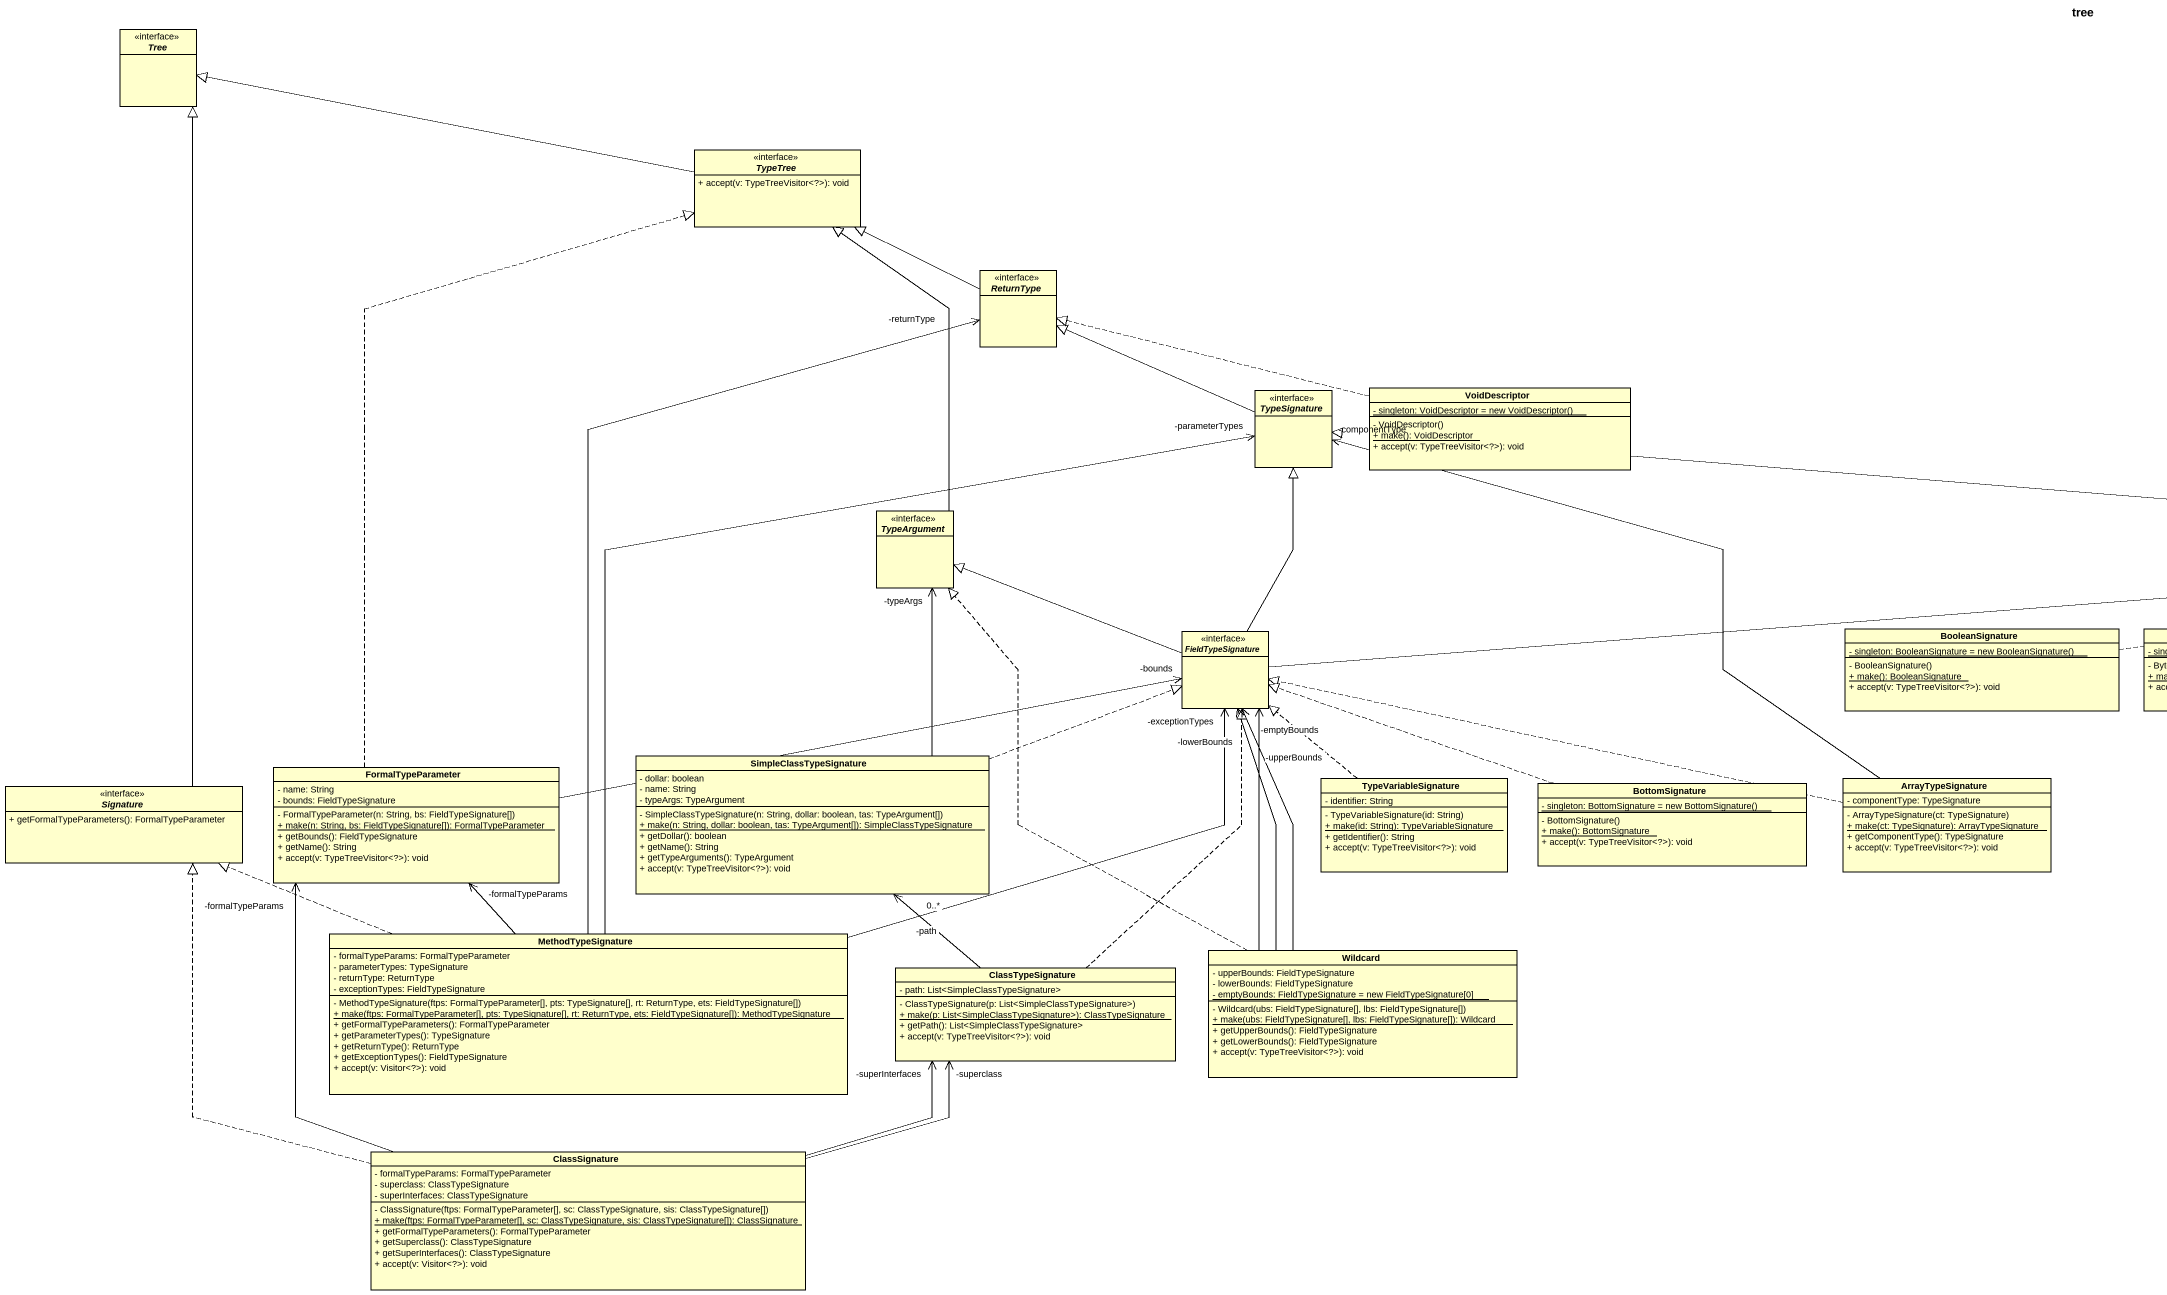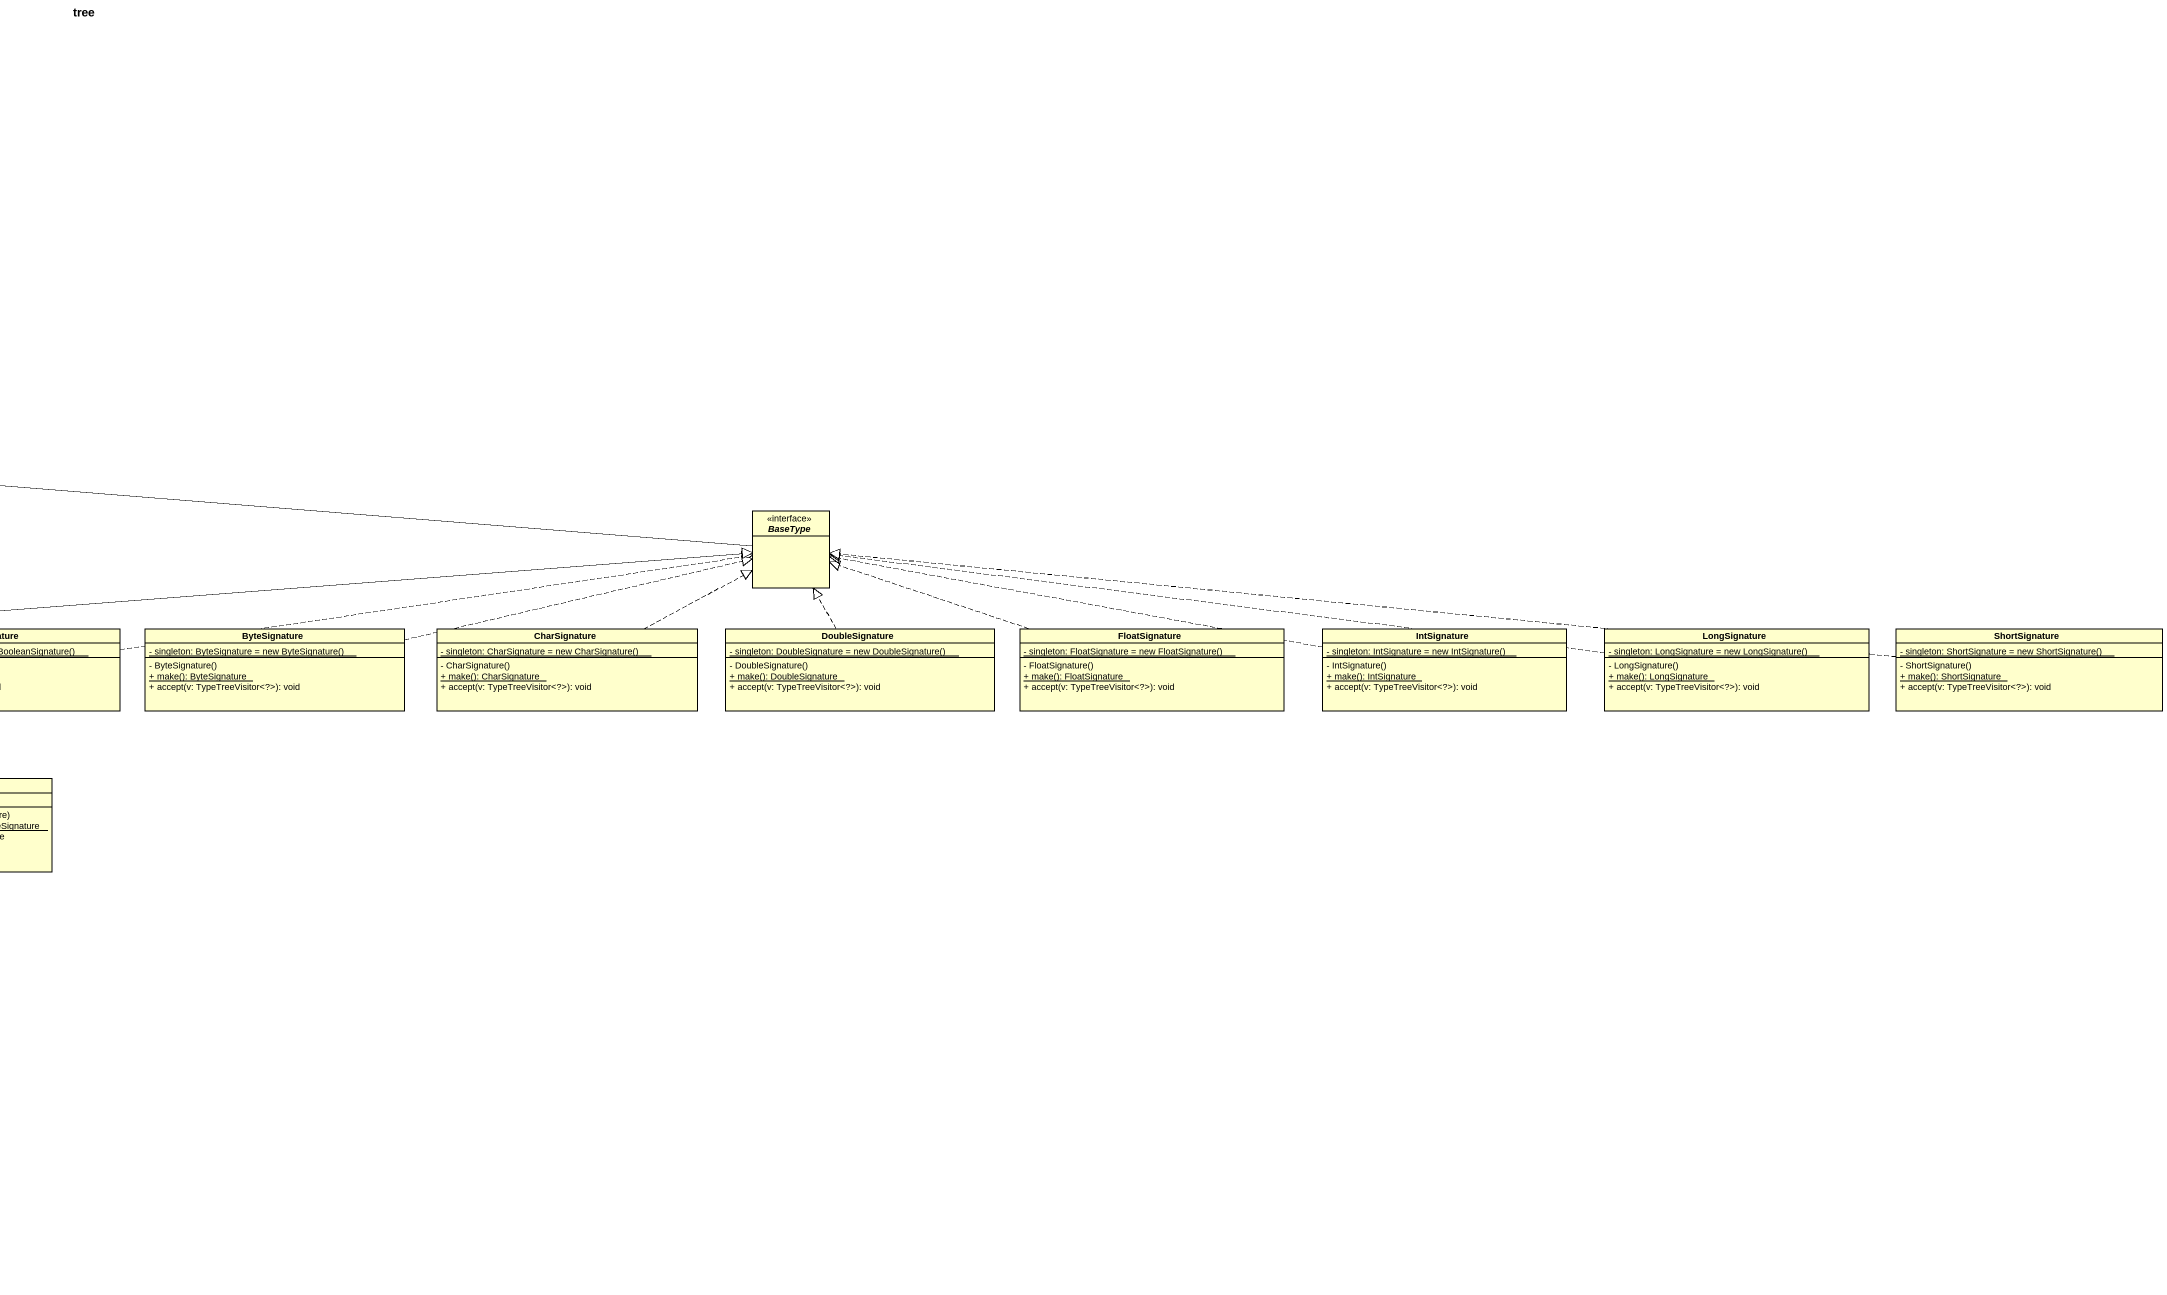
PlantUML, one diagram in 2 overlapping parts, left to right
@startuml
title tree
hide circle
hide empty members
skinparam classAttributeIconSize 0
interface Tree <<interface>>
interface TypeTree <<interface>> {
  + accept(v: TypeTreeVisitor<?>): void
}
interface ReturnType <<interface>>
interface TypeSignature <<interface>>
class VoidDescriptor {
  {static} {field} - singleton: VoidDescriptor = new VoidDescriptor()
  - VoidDescriptor()
  {static} + make(): VoidDescriptor
  + accept(v: TypeTreeVisitor<?>): void
}
interface TypeArgument <<interface>>
interface BaseType <<interface>>
interface FieldTypeSignature
class BooleanSignature {
  {static} {field} - singleton: BooleanSignature = new BooleanSignature()
  - BooleanSignature()
  {static} + make(): BooleanSignature
  + accept(v: TypeTreeVisitor<?>): void
}
class ByteSignature {
  {static} {field} - singleton: ByteSignature = new ByteSignature()
  - ByteSignature()
  {static} + make(): ByteSignature
  + accept(v: TypeTreeVisitor<?>): void
}
class CharSignature {
  {static} {field} - singleton: CharSignature = new CharSignature()
  - CharSignature()
  {static} + make(): CharSignature
  + accept(v: TypeTreeVisitor<?>): void
}
class DoubleSignature {
  {static} {field} - singleton: DoubleSignature = new DoubleSignature()
  - DoubleSignature()
  {static} + make(): DoubleSignature
  + accept(v: TypeTreeVisitor<?>): void
}
class FloatSignature {
  {static} {field} - singleton: FloatSignature = new FloatSignature()
  - FloatSignature()
  {static} + make(): FloatSignature
  + accept(v: TypeTreeVisitor<?>): void
}
class IntSignature {
  {static} {field} - singleton: IntSignature = new IntSignature()
  - IntSignature()
  {static} + make(): IntSignature
  + accept(v: TypeTreeVisitor<?>): void
}
class LongSignature {
  {static} {field} - singleton: LongSignature = new LongSignature()
  - LongSignature()
  {static} + make(): LongSignature
  + accept(v: TypeTreeVisitor<?>): void
}
class ShortSignature {
  {static} {field} - singleton: ShortSignature = new ShortSignature()
  - ShortSignature()
  {static} + make(): ShortSignature
  + accept(v: TypeTreeVisitor<?>): void
}
interface Signature <<interface>> {
  + getFormalTypeParameters(): FormalTypeParameter
}
class FormalTypeParameter {
  - name: String
  - bounds: FieldTypeSignature
  - FormalTypeParameter(n: String, bs: FieldTypeSignature[])
  {static} + make(n: String, bs: FieldTypeSignature[]): FormalTypeParameter
  + getBounds(): FieldTypeSignature
  + getName(): String
  + accept(v: TypeTreeVisitor<?>): void
}
class SimpleClassTypeSignature {
  - dollar: boolean
  - name: String
  - typeArgs: TypeArgument
  - SimpleClassTypeSignature(n: String, dollar: boolean, tas: TypeArgument[])
  {static} + make(n: String, dollar: boolean, tas: TypeArgument[]): SimpleClassTypeSignature
  + getDollar(): boolean
  + getName(): String
  + getTypeArguments(): TypeArgument
  + accept(v: TypeTreeVisitor<?>): void
}
class TypeVariableSignature {
  - identifier: String
  - TypeVariableSignature(id: String)
  {static} + make(id: String): TypeVariableSignature
  + getIdentifier(): String
  + accept(v: TypeTreeVisitor<?>): void
}
class BottomSignature {
  {static} {field} - singleton: BottomSignature = new BottomSignature()
  - BottomSignature()
  {static} + make(): BottomSignature
  + accept(v: TypeTreeVisitor<?>): void
}
class ArrayTypeSignature {
  - componentType: TypeSignature
  - ArrayTypeSignature(ct: TypeSignature)
  {static} + make(ct: TypeSignature): ArrayTypeSignature
  + getComponentType(): TypeSignature
  + accept(v: TypeTreeVisitor<?>): void
}
class MethodTypeSignature {
  - formalTypeParams: FormalTypeParameter
  - parameterTypes: TypeSignature
  - returnType: ReturnType
  - exceptionTypes: FieldTypeSignature
  - MethodTypeSignature(ftps: FormalTypeParameter[], pts: TypeSignature[], rt: ReturnType, ets: FieldTypeSignature[])
  {static} + make(ftps: FormalTypeParameter[], pts: TypeSignature[], rt: ReturnType, ets: FieldTypeSignature[]): MethodTypeSignature
  + getFormalTypeParameters(): FormalTypeParameter
  + getParameterTypes(): TypeSignature
  + getReturnType(): ReturnType
  + getExceptionTypes(): FieldTypeSignature
  + accept(v: Visitor<?>): void
}
class ClassTypeSignature {
  - path: List<SimpleClassTypeSignature>
  - ClassTypeSignature(p: List<SimpleClassTypeSignature>)
  {static} + make(p: List<SimpleClassTypeSignature>): ClassTypeSignature
  + getPath(): List<SimpleClassTypeSignature>
  + accept(v: TypeTreeVisitor<?>): void
}
class Wildcard {
  - upperBounds: FieldTypeSignature
  - lowerBounds: FieldTypeSignature
  {static} - emptyBounds: FieldTypeSignature = new FieldTypeSignature[0]
  - Wildcard(ubs: FieldTypeSignature[], lbs: FieldTypeSignature[])
  {static} + make(ubs: FieldTypeSignature[], lbs: FieldTypeSignature[]): Wildcard
  + getUpperBounds(): FieldTypeSignature
  + getLowerBounds(): FieldTypeSignature
  + accept(v: TypeTreeVisitor<?>): void
}
class ClassSignature {
  - formalTypeParams: FormalTypeParameter
  - superclass: ClassTypeSignature
  - superInterfaces: ClassTypeSignature
  - ClassSignature(ftps: FormalTypeParameter[], sc: ClassTypeSignature, sis: ClassTypeSignature[])
  {static} + make(ftps: FormalTypeParameter[], sc: ClassTypeSignature, sis: ClassTypeSignature[]): ClassSignature
  + getFormalTypeParameters(): FormalTypeParameter
  + getSuperclass(): ClassTypeSignature
  + getSuperInterfaces(): ClassTypeSignature
  + accept(v: Visitor<?>): void
}
TypeTree -left-|> Tree
ReturnType -left-|> TypeTree
TypeSignature -left-|> ReturnType
VoidDescriptor .left.|> ReturnType
TypeArgument -up-|> TypeTree
BaseType -left-|> TypeSignature
FieldTypeSignature -up-|> TypeSignature
FieldTypeSignature -left-|> TypeArgument
FieldTypeSignature -right-|> BaseType
BooleanSignature .right.|> BaseType
ByteSignature .right.|> BaseType
CharSignature .right.|> BaseType
DoubleSignature .up.|> BaseType
FloatSignature .left.|> BaseType
IntSignature .left.|> BaseType
LongSignature .left.|> BaseType
ShortSignature .left.|> BaseType
Signature -up-|> Tree
FormalTypeParameter .up.|> TypeTree
FormalTypeParameter -right-> "-bounds" FieldTypeSignature
SimpleClassTypeSignature -up-> "-typeArgs" TypeArgument
SimpleClassTypeSignature .right.|> FieldTypeSignature
TypeVariableSignature .up.|> FieldTypeSignature
BottomSignature .left.|> FieldTypeSignature
ArrayTypeSignature -up-> "-componentType" TypeSignature
ArrayTypeSignature .left.|> FieldTypeSignature
MethodTypeSignature -up-> "-returnType" ReturnType
MethodTypeSignature -up-> "-parameterTypes" TypeSignature
MethodTypeSignature -right-> "-exceptionTypes" FieldTypeSignature
MethodTypeSignature .left.|> Signature
MethodTypeSignature -up-> "-formalTypeParams" FormalTypeParameter
ClassTypeSignature .up.|> FieldTypeSignature
ClassTypeSignature -up-> "-path\n0..*" SimpleClassTypeSignature
Wildcard .up.|> TypeArgument
Wildcard -up-> "-emptyBounds" FieldTypeSignature
Wildcard -up-> "-lowerBounds" FieldTypeSignature
Wildcard -up-> "-upperBounds" FieldTypeSignature
ClassSignature .up.|> Signature
ClassSignature -up-> "-formalTypeParams" FormalTypeParameter
ClassSignature -right-> "-superclass" ClassTypeSignature
ClassSignature -right-> "-superInterfaces" ClassTypeSignature
@enduml
